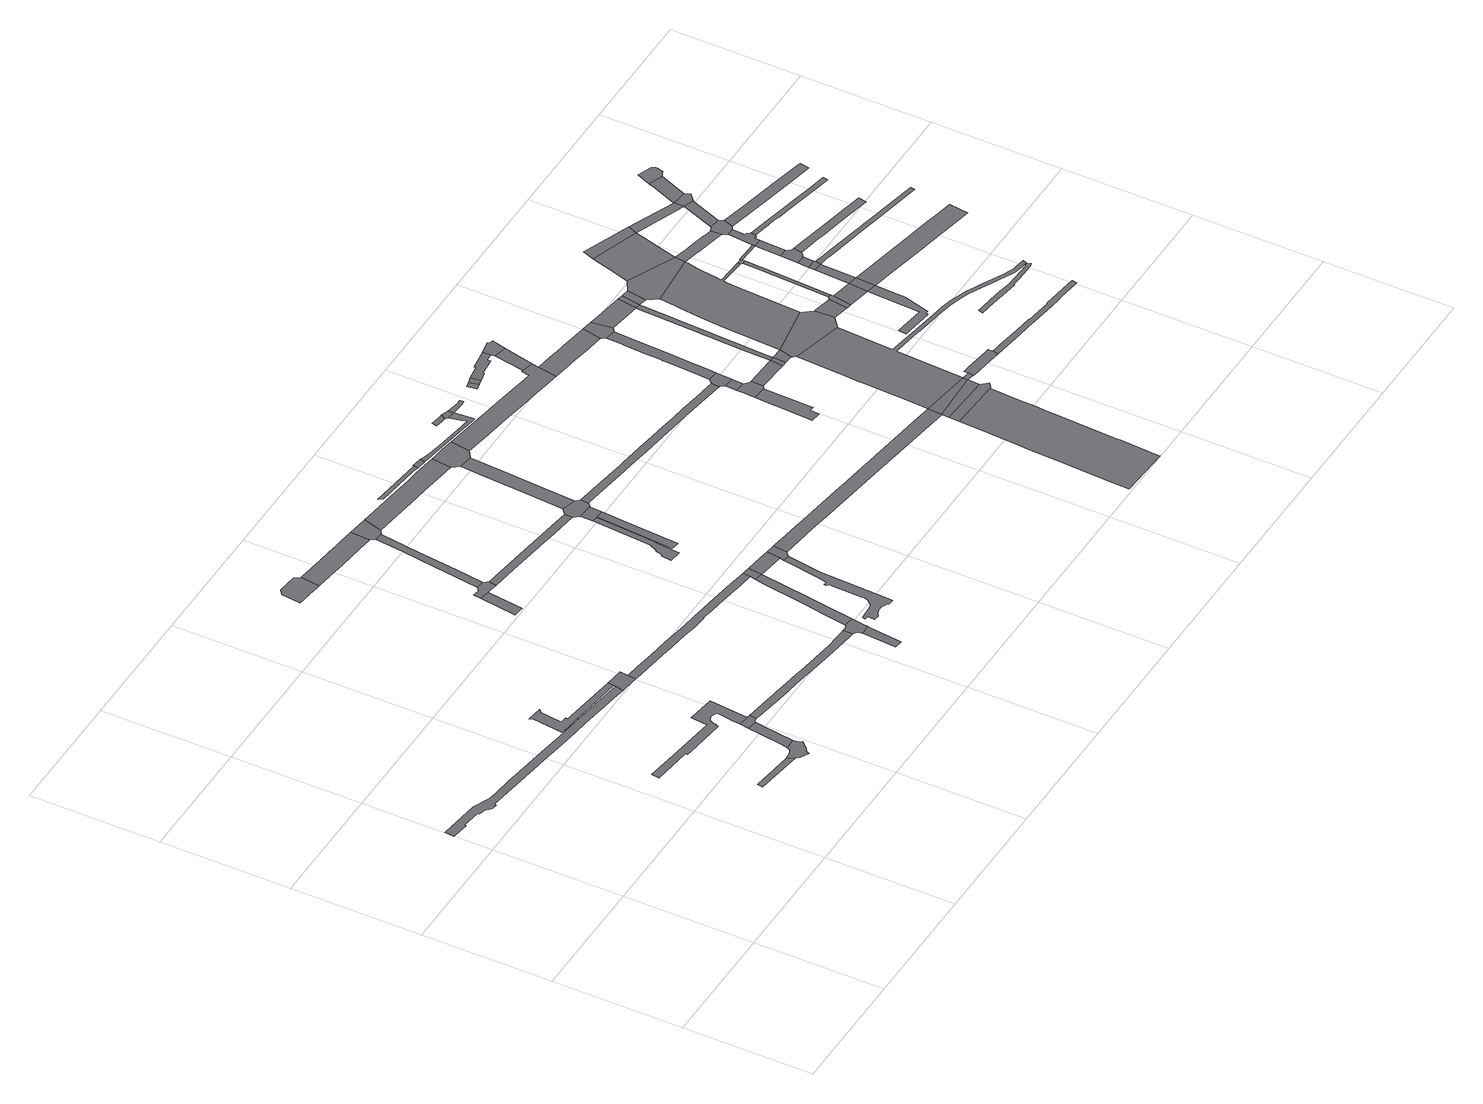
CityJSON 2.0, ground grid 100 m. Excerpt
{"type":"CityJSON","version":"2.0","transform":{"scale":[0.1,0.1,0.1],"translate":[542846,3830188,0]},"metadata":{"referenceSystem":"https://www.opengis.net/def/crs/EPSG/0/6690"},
"CityObjects":{
"road1":{"type":"Road","attributes":{"RoadStructureAttribute.sectionType":"1"},"geometry":[{"type":"MultiSurface","lod":"1","boundaries":[[[0,1,2,3,4,5,6,7,8,9,10,11,12,13,14,15,16,17,18,19,20,21,22,23,24,25,26,27,28,29,30,31,32,33,34,35,36,37,38,39,40,41]]]}]},
"road2":{"type":"Road","attributes":{"RoadStructureAttribute.sectionType":"1"},"geometry":[{"type":"MultiSurface","lod":"1","boundaries":[[[42,43,44,45]]]}]},
"road3":{"type":"Road","attributes":{"RoadStructureAttribute.sectionType":"1"},"geometry":[{"type":"MultiSurface","lod":"1","boundaries":[[[46,47,48,49,50,51,52,53,54,55,56,57,58,59,60,61,62,63,64,65,66,67,68,69,70,71,72,73]]]}]},
"road4":{"type":"Road","geometry":[{"type":"MultiSurface","lod":"1","boundaries":[[[74,75,76,77,78,79,80,45,44,81,82,83,84,85,86,87]]]}]},
"road5":{"type":"Road","attributes":{"RoadStructureAttribute.sectionType":"1"},"geometry":[{"type":"MultiSurface","lod":"1","boundaries":[[[88,89,90,77,76,91,92,93]]]}]},
"road6":{"type":"Road","attributes":{"RoadStructureAttribute.sectionType":"1"},"geometry":[{"type":"MultiSurface","lod":"1","boundaries":[[[94,95,96,97,98,99,100,101,102,103,104,105,106]]]}]},
"road7":{"type":"Road","geometry":[{"type":"MultiSurface","lod":"1","boundaries":[[[72,88,93,107,108,109,110,73]]]}]},
"road8":{"type":"Road","geometry":[{"type":"MultiSurface","lod":"1","boundaries":[[[111,106,105,41,40,112,113,114,115]]]}]},
"road9":{"type":"Road","attributes":{"RoadStructureAttribute.sectionType":"1"},"geometry":[{"type":"MultiSurface","lod":"1","boundaries":[[[116,117,118,119,120,121,122,123,124,125,126,110,109,127,128,129,130,131,132,133,134,135,136,137]]]}]},
"road10":{"type":"Road","geometry":[{"type":"MultiSurface","lod":"1","boundaries":[[[138,139,140,141,142,143,144,145,146,147,148,149,150]]]}]},
"road11":{"type":"Road","attributes":{"RoadStructureAttribute.sectionType":"1"},"geometry":[{"type":"MultiSurface","lod":"1","boundaries":[[[151,152,153,154,155]]]}]},
"road12":{"type":"Road","attributes":{"RoadStructureAttribute.sectionType":"1"},"geometry":[{"type":"MultiSurface","lod":"1","boundaries":[[[156,157,158,159,160,161,162,163,164,165,166,115,114,167,168,169,170,171,172,173,174,175,176,177,178,179,180,181,182,183]]]}]},
"road13":{"type":"Road","geometry":[{"type":"MultiSurface","lod":"1","boundaries":[[[184,185,186,187,151,155,188,189,190,191,192]]]}]},
"road14":{"type":"Road","attributes":{"RoadStructureAttribute.sectionType":"1"},"geometry":[{"type":"MultiSurface","lod":"1","boundaries":[[[193,194,195,196,197,198,199,200,201,202]]]}]},
"road15":{"type":"Road","attributes":{"RoadStructureAttribute.sectionType":"1"},"geometry":[{"type":"MultiSurface","lod":"1","boundaries":[[[203,204,205,206,207,208,209,210,149,148,211,212,213,214,215,216,217,218,219,220,221,222]]]}]},
"road16":{"type":"Road","geometry":[{"type":"MultiSurface","lod":"1","boundaries":[[[223,224,225,226,137,136,227,228,196,195,229,230]]]}]},
"road17":{"type":"Road","attributes":{"RoadStructureAttribute.sectionType":"1"},"geometry":[{"type":"MultiSurface","lod":"1","boundaries":[[[231,232,233,184,192,234,235,236]]]}]},
"road18":{"type":"Road","attributes":{"RoadStructureAttribute.sectionType":"1"},"geometry":[{"type":"MultiSurface","lod":"1","boundaries":[[[237,238,239,240,241,242,223,230,243,244,245]]]}]},
"road19":{"type":"Road","geometry":[{"type":"MultiSurface","lod":"1","boundaries":[[[246,222,221,247,231,236,248,249,250]]]}]},
"road20":{"type":"Road","attributes":{"RoadStructureAttribute.sectionType":"1"},"geometry":[{"type":"MultiSurface","lod":"1","boundaries":[[[251,252,190,189,253,254,255,256,257,258,259,260,261,262,263]]]}]},
"road21":{"type":"Road","attributes":{"RoadStructureAttribute.sectionType":"1"},"geometry":[{"type":"MultiSurface","lod":"1","boundaries":[[[264,265,266,267,268,269,270,271,272,273,274,275,276,277,278,279,280,281,282,283,284,285,286,287,288,289,290,291,292,293,294,295,296,297]]]}]},
"road22":{"type":"Road","geometry":[{"type":"MultiSurface","lod":"1","boundaries":[[[298,183,182,237,245,299]]]}]},
"road23":{"type":"Road","attributes":{"RoadStructureAttribute.sectionType":"1"},"geometry":[{"type":"MultiSurface","lod":"1","boundaries":[[[300,299,245,301,302,303]]]}]},
"road24":{"type":"Road","attributes":{"RoadStructureAttribute.sectionType":"1"},"geometry":[{"type":"MultiSurface","lod":"1","boundaries":[[[304,305,306,307,308,309,310,311,312,313,314]]]}]},
"road25":{"type":"Road","geometry":[{"type":"MultiSurface","lod":"1","boundaries":[[[303,302,264,297,315,316,317]]]}]},
"road26":{"type":"Road","attributes":{"RoadStructureAttribute.sectionType":"1"},"geometry":[{"type":"MultiSurface","lod":"1","boundaries":[[[318,319,320,321,322,323,324]]]}]},
"road27":{"type":"Road","attributes":{"RoadStructureAttribute.sectionType":"1"},"geometry":[{"type":"MultiSurface","lod":"1","boundaries":[[[325,326,327,328,329,330,331,250,249,332,333,334,335,336]]]}]},
"road28":{"type":"Road","geometry":[{"type":"MultiSurface","lod":"1","boundaries":[[[337,304,314,318,324,338]]]}]},
"road29":{"type":"Road","geometry":[{"type":"MultiSurface","lod":"1","boundaries":[[[339,340,341,263,262,342,337,338,343,344,345,346,347,348]]]}]},
"road30":{"type":"Road","attributes":{"RoadStructureAttribute.sectionType":"1"},"geometry":[{"type":"MultiSurface","lod":"1","boundaries":[[[349,350,351,352,353]]]}]},
"road31":{"type":"Road","attributes":{"RoadStructureAttribute.sectionType":"1"},"geometry":[{"type":"MultiSurface","lod":"1","boundaries":[[[354,355,356,339,348,357,358,359]]]}]},
"road32":{"type":"Road","geometry":[{"type":"MultiSurface","lod":"1","boundaries":[[[360,353,352,361,362]]]}]},
"road33":{"type":"Road","geometry":[{"type":"MultiSurface","lod":"1","boundaries":[[[363,364,336,335,365,366,354,359,367,368,369]]]}]},
"road34":{"type":"Road","attributes":{"RoadStructureAttribute.sectionType":"1"},"geometry":[{"type":"MultiSurface","lod":"1","boundaries":[[[370,371,372,373,374,375,376,377,378,379,380,381,362,361,382,383,384,385,386,387,388,389,390,391,392,393]]]}]},
"road35":{"type":"Road","attributes":{"RoadStructureAttribute.sectionType":"1"},"geometry":[{"type":"MultiSurface","lod":"1","boundaries":[[[394,395,396,397,398,399,400,401,402,403,404,405,406,407,408,317,316,409,410,411,412,413,414,415,416]]]}]},
"road36":{"type":"Road","geometry":[{"type":"MultiSurface","lod":"1","boundaries":[[[417,418,419,420,421,422]]]}]},
"road37":{"type":"Road","attributes":{"RoadStructureAttribute.sectionType":"1"},"geometry":[{"type":"MultiSurface","lod":"1","boundaries":[[[423,424,425,426,427,428,429,430,431,432,433,346,345,434,435,436,437,438,439,440,441,442,443,444,445,446]]]}]},
"road38":{"type":"Road","geometry":[{"type":"MultiSurface","lod":"1","boundaries":[[[447,422,421,448,370,393,449]]]}]},
"road39":{"type":"Road","geometry":[{"type":"MultiSurface","lod":"1","boundaries":[[[450,451,452,453,449,393]]]}]},
"road40":{"type":"Road","attributes":{"RoadStructureAttribute.sectionType":"1"},"geometry":[{"type":"MultiSurface","lod":"1","boundaries":[[[454,455,456,457,458,459,460,369,368,461,462,463,464,465,466,467,468,469,470,471,472]]]}]},
"road41":{"type":"Road","geometry":[{"type":"MultiSurface","lod":"1","boundaries":[[[473,474,475,476]]]}]},
"road42":{"type":"Road","geometry":[{"type":"MultiSurface","lod":"1","boundaries":[[[477,473,476,478]]]}]},
"road43":{"type":"Road","geometry":[{"type":"MultiSurface","lod":"1","boundaries":[[[479,480,481,477,478,482,483,484,485,486]]]}]},
"road44":{"type":"Road","attributes":{"RoadStructureAttribute.sectionType":"1"},"geometry":[{"type":"MultiSurface","lod":"1","boundaries":[[[487,488,489,490,491,492,493,494,495,496,497]]]}]},
"road45":{"type":"Road","attributes":{"function":"3","RoadStructureAttribute.sectionType":"1"},"geometry":[{"type":"MultiSurface","lod":"1","boundaries":[[[498,499,500,501,502,503,504,505,506,507,508,509,510,511,512,513,514,515,516]]]}]},
"road46":{"type":"Road","geometry":[{"type":"MultiSurface","lod":"1","boundaries":[[[517,472,471,518]]]}]},
"road47":{"type":"Road","geometry":[{"type":"MultiSurface","lod":"1","boundaries":[[[519,520,521,487,497,522,523,524,525,526,527]]]}]},
"road48":{"type":"Road"},
"road49":{"type":"Road","attributes":{"RoadStructureAttribute.sectionType":"1"},"geometry":[{"type":"MultiSurface","lod":"1","boundaries":[[[528,529,519,527,530]]]}]},
"road50":{"type":"Road","geometry":[{"type":"MultiSurface","lod":"1","boundaries":[[[531,532,446,445,533,528,530,534]]]}]},
"road51":{"type":"Road","geometry":[{"type":"MultiSurface","lod":"1","boundaries":[[[535,536,537,479,486,517,518]]]}]},
"road52":{"type":"Road","attributes":{"RoadStructureAttribute.sectionType":"1"},"geometry":[{"type":"MultiSurface","lod":"1","boundaries":[[[538,539,540,541,470,469,542,543,544,545,546,547,548,549]]]}]},
"road53":{"type":"Road","attributes":{"RoadStructureAttribute.sectionType":"1"},"geometry":[{"type":"MultiSurface","lod":"1","boundaries":[[[550,551,525,524,552,553]]]}]},
"road54":{"type":"Road","geometry":[{"type":"MultiSurface","lod":"1","boundaries":[[[554,498,516,555,556,557]]]}]},
"road55":{"type":"Road","attributes":{"RoadStructureAttribute.sectionType":"1"},"geometry":[{"type":"MultiSurface","lod":"1","boundaries":[[[558,559,415,554,557]]]}]},
"road56":{"type":"Road","attributes":{"RoadStructureAttribute.sectionType":"1"},"geometry":[{"type":"MultiSurface","lod":"1","boundaries":[[[560,561,562,563,564,565,566,567,568,531,534,569,570,571,572,573,574]]]}]},
"road57":{"type":"Road","geometry":[{"type":"MultiSurface","lod":"1","boundaries":[[[416,415,559,575]]]}]},
"road58":{"type":"Road","geometry":[{"type":"MultiSurface","lod":"1","boundaries":[[[553,552,576,577]]]}]},
"road59":{"type":"Road","attributes":{"RoadStructureAttribute.sectionType":"1"},"geometry":[{"type":"MultiSurface","lod":"1","boundaries":[[[578,579,577,576,580,581]]]}]},
"road60":{"type":"Road","geometry":[{"type":"MultiSurface","lod":"1","boundaries":[[[549,548,582,560,574,583,584]]]}]},
"road61":{"type":"Road","attributes":{"RoadStructureAttribute.sectionType":"1"},"geometry":[{"type":"MultiSurface","lod":"1","boundaries":[[[585,586,575,559,587,588,589]]]}]},
"road62":{"type":"Road","attributes":{"RoadStructureAttribute.sectionType":"1"},"geometry":[{"type":"MultiSurface","lod":"1","boundaries":[[[590,591,592,593,594,595,553,577,596,597,598,599,600]]]}]},
"road63":{"type":"Road","attributes":{"RoadStructureAttribute.sectionType":"1"},"geometry":[{"type":"MultiSurface","lod":"1","boundaries":[[[601,602,603,584,583,590,604]]]}]},
"road64":{"type":"Road","geometry":[{"type":"MultiSurface","lod":"1","boundaries":[[[605,606,607,608,609,610,611,589,588,612,613,614,615,616,617]]]}]},
"road65":{"type":"Road","geometry":[{"type":"MultiSurface","lod":"1","boundaries":[[[618,581,580,619,620,621,622,623,624,625,626]]]}]},
"road66":{"type":"Road","geometry":[{"type":"MultiSurface","lod":"1","boundaries":[[[604,590,600,627]]]}]},
"road67":{"type":"Road","attributes":{"RoadStructureAttribute.sectionType":"1"},"geometry":[{"type":"MultiSurface","lod":"1","boundaries":[[[628,627,600,629,630,631,632]]]}]},
"road68":{"type":"Road","geometry":[{"type":"MultiSurface","lod":"1","boundaries":[[[633,634,635,636,637,638,639,640,641,642,643,644,645,646,647,581,618,648,649,650,651,652,653,654,655]]]}]},
"road69":{"type":"Road","attributes":{"RoadStructureAttribute.sectionType":"1"},"geometry":[{"type":"MultiSurface","lod":"1","boundaries":[[[656,657,658,626,625,659,660]]]}]},
"road70":{"type":"Road","attributes":{"RoadStructureAttribute.sectionType":"1"},"geometry":[{"type":"MultiSurface","lod":"1","boundaries":[[[621,661,662,663,664,665,666,667,668,669,670,671,416,575,672,673,674,675,676,677,678,679,680,681,682,683,684,685,686,687,688,689,690,691,692,693,694,695,696,697,698,699,700,701,702,703,704,705,706,707,708,709,710,711,712,713,714,715,716,717,718,719,720,721,722,622]]]}]},
"road71":{"type":"Road","attributes":{"RoadStructureAttribute.sectionType":"1"},"geometry":[{"type":"MultiSurface","lod":"1","boundaries":[[[723,724,725,726,727,728,729,730,731,732]]]}]},
"road72":{"type":"Road","geometry":[{"type":"MultiSurface","lod":"1","boundaries":[[[733,632,631,640,639,734]]]}]},
"road73":{"type":"Road","geometry":[{"type":"MultiSurface","lod":"1","boundaries":[[[735,660,659,736,737,738,739,740]]]}]},
"road74":{"type":"Road","attributes":{"RoadStructureAttribute.sectionType":"1"},"geometry":[{"type":"MultiSurface","lod":"1","boundaries":[[[741,742,743,738,737,744,723,745]]]}]},
"road75":{"type":"Road","attributes":{"RoadStructureAttribute.sectionType":"1"},"geometry":[{"type":"MultiSurface","lod":"1","boundaries":[[[746,747,748,749,750,751,752,753,754,755,756,616,615,757,758,759,760,761,762,763,764,765,766,767]]]}]},
"road76":{"type":"Road","attributes":{"RoadStructureAttribute.sectionType":"1"},"geometry":[{"type":"MultiSurface","lod":"1","boundaries":[[[768,769,735,740,770,771]]]}]},
"road77":{"type":"Road","attributes":{"function":"3","RoadStructureAttribute.sectionType":"1"},"geometry":[{"type":"MultiSurface","lod":"1","boundaries":[[[772,773,774,733,734,775,776,777,778,779]]]}]},
"road78":{"type":"Road","geometry":[{"type":"MultiSurface","lod":"1","boundaries":[[[745,723,732,780]]]}]},
"road79":{"type":"Road","geometry":[{"type":"MultiSurface","lod":"1","boundaries":[[[781,782,655,654,783,768,771,784]]]}]},
"road80":{"type":"Road","attributes":{"RoadStructureAttribute.sectionType":"1"},"geometry":[{"type":"MultiSurface","lod":"1","boundaries":[[[785,745,780,786]]]}]},
"road81":{"type":"Road","geometry":[{"type":"MultiSurface","lod":"1","boundaries":[[[787,788,772,779,789]]]}]},
"road82":{"type":"Road","geometry":[{"type":"MultiSurface","lod":"1","boundaries":[[[790,785,786,791,792]]]}]},
"road83":{"type":"Road","attributes":{"RoadStructureAttribute.sectionType":"1"},"geometry":[{"type":"MultiSurface","lod":"1","boundaries":[[[793,790,792,794]]]}]},
"road84":{"type":"Road","attributes":{"RoadStructureAttribute.sectionType":"1"},"geometry":[{"type":"MultiSurface","lod":"1","boundaries":[[[795,796,797,798,799,800,734,639,801,802,803,804,805,806,807]]]}]},
"road85":{"type":"Road","attributes":{"RoadStructureAttribute.sectionType":"1"},"geometry":[{"type":"MultiSurface","lod":"1","boundaries":[[[781,784,808,809]]]}]},
"road86":{"type":"Road","attributes":{"RoadStructureAttribute.sectionType":"1"},"geometry":[{"type":"MultiSurface","lod":"1","boundaries":[[[810,811,812,813,814,815,816,817,818,819,820,821,822,823,824,825,698]]]}]},
"road87":{"type":"Road","geometry":[{"type":"MultiSurface","lod":"1","boundaries":[[[826,793,794,827,828,829,830,831,832,833,834]]]}]},
"road88":{"type":"Road","attributes":{"RoadStructureAttribute.sectionType":"1"},"geometry":[{"type":"MultiSurface","lod":"1","boundaries":[[[808,826,834,835]]]}]},
"road89":{"type":"Road","geometry":[{"type":"MultiSurface","lod":"1","boundaries":[[[836,837,838,839,840,841,842,843,809,808,835,844,845,846,847,848,849]]]}]},
"road90":{"type":"Road","geometry":[{"type":"MultiSurface","lod":"1","boundaries":[[[850,807,806,851,842,841,852,853,854,855]]]}]},
"road91":{"type":"Road","attributes":{"RoadStructureAttribute.sectionType":"1"},"geometry":[{"type":"MultiSurface","lod":"1","boundaries":[[[789,779,856,857,858]]]}]},
"road92":{"type":"Road","attributes":{"RoadStructureAttribute.sectionType":"1"},"geometry":[{"type":"MultiSurface","lod":"1","boundaries":[[[859,860,861,862,863,864,865,866,780,732,867,868,869,870,871,872,873]]]}]},
"road93":{"type":"Road","attributes":{"RoadStructureAttribute.sectionType":"1"},"geometry":[{"type":"MultiSurface","lod":"1","boundaries":[[[857,874,875,850,855,876,877,878]]]}]},
"road94":{"type":"Road","attributes":{"RoadStructureAttribute.sectionType":"1"},"geometry":[{"type":"MultiSurface","lod":"1","boundaries":[[[879,880,830,829,881,882,883,884,885,886]]]}]},
"road95":{"type":"Road","attributes":{"RoadStructureAttribute.sectionType":"1"},"geometry":[{"type":"MultiSurface","lod":"1","boundaries":[[[887,888,889,890,891,892,791,786,893,894,895,896,897,898,899,900,901,902]]]}]},
"road96":{"type":"Road","geometry":[{"type":"MultiSurface","lod":"1","boundaries":[[[858,857,878,903,904,905]]]}]},
"road97":{"type":"Road","attributes":{"RoadStructureAttribute.sectionType":"1"},"geometry":[{"type":"MultiSurface","lod":"1","boundaries":[[[906,907,908,909,910,849,848,911,912,913,914,915,916,917,918,919,920]]]}]},
"road98":{"type":"Road","attributes":{"RoadStructureAttribute.sectionType":"1"},"geometry":[{"type":"MultiSurface","lod":"1","boundaries":[[[921,922,923,858,905,924,925,926]]]}]},
"road99":{"type":"Road","attributes":{"RoadStructureAttribute.sectionType":"1"},"geometry":[{"type":"MultiSurface","lod":"1","boundaries":[[[927,928,929,854,853,930,931,932,933,934,935,936]]]}]},
"road100":{"type":"Road","geometry":[{"type":"MultiSurface","lod":"1","boundaries":[[[937,921,926,938,939,940,941,942,943,944]]]}]}
},
"vertices":[
[1847,2085,0],[1608,2117,0],[1455,2138,0],[1242,2166,0],[1057,2192,0],[853,2219,0],[673,2244,0],[533,2261,0],[460,2271,0],[451,2273,0],[398,2296,0],[369,2308,0],[330,2325,0],[80,2357,0],[12,2365,0],[3,2291,0],[71,2283,0],[138,2274,0],[139,2285,0],[288,2267,0],[287,2251,0],[334,2244,0],[357,2223,0],[380,2202,0],[420,2197,0],[422,2208,0],[423,2214,0],[623,2186,0],[764,2167,0],[834,2158,0],[854,2156,0],[932,2145,0],[1019,2133,0],[1132,2117,0],[1233,2103,0],[1336,2090,0],[1447,2075,0],[1541,2062,0],[1663,2046,0],[1771,2032,0],[1870,2017,0],[1880,2081,0],
[1448,758,0],[1443,715,0],[1812,663,0],[1776,717,0],
[2054,1452,0],[1855,1477,0],[1841,1479,0],[1840,1472,0],[1836,1445,0],[1824,1349,0],[1494,1393,0],[1197,1433,0],[1190,1372,0],[1501,1336,0],[1499,1319,0],[1537,1314,0],[1850,1277,0],[1852,1299,0],[1859,1298,0],[1864,1327,0],[1869,1342,0],[1879,1354,0],[1897,1365,0],[1914,1367,0],[1937,1365,0],[1957,1353,0],[1964,1338,0],[1962,1318,0],[1953,1258,0],[1948,1228,0],[1939,1160,0],[2021,1149,0],
[1968,721,0],[1963,740,0],[1962,768,0],[1875,760,0],[1860,734,0],[1855,732,0],[1830,722,0],[1832,641,0],[1894,607,0],[1901,627,0],[1909,634,0],[1916,641,0],[1932,648,0],[1983,703,0],
[1929,1087,0],[1915,985,0],[1889,820,0],[1981,897,0],[1999,1033,0],[2004,1077,0],
[1431,2201,0],[1433,2218,0],[1396,2223,0],[1384,2239,0],[1405,2395,0],[1427,2414,0],[1306,2430,0],[1323,2406,0],[1291,2166,0],[1409,2151,0],[1425,2153,0],[1881,2095,0],[1887,2142,0],
[2011,1085,0],[2022,1089,0],[2041,1092,0],[2047,1145,0],
[2028,2125,0],[1882,2016,0],[1968,2005,0],[2010,1999,0],[2019,2062,0],
[3092,1014,0],[3030,1018,0],[2937,1023,0],[2780,1043,0],[2627,1064,0],[2574,1071,0],[2458,1089,0],[2352,1105,0],[2324,1109,0],[2203,1126,0],[2139,1135,0],[2084,1084,0],[2295,1051,0],[2402,1036,0],[2482,1025,0],[2611,1007,0],[2627,1004,0],[2848,974,0],[3013,953,0],[3088,944,0],[3118,939,0],[3121,1013,0],
[1677,4534,0],[1649,4512,0],[1638,4503,0],[1619,4354,0],[1661,4348,0],[1683,4346,0],[1694,4344,0],[1716,4342,0],[1731,4340,0],[1761,4336,0],[1837,4326,0],[1854,4474,0],[1825,4513,0],
[2243,3307,0],[2205,3027,0],[2246,3021,0],[2288,3016,0],[2323,3296,0],
[3176,1906,0],[2999,1930,0],[2867,1948,0],[2759,1962,0],[2661,1975,0],[2541,1991,0],[2447,2004,0],[2344,2018,0],[2239,2032,0],[2132,2047,0],[2032,2060,0],[2066,1991,0],[2152,1978,0],[2244,1966,0],[2324,1956,0],[2415,1943,0],[2525,1928,0],[2682,1906,0],[2777,1894,0],[2786,1900,0],[2874,1887,0],[2959,1875,0],[3088,1858,0],[3209,1841,0],[3296,1829,0],[3301,1828,0],[3307,1827,0],[3315,1887,0],
[2334,3384,0],[2307,3366,0],[2299,3361,0],[2252,3368,0],[2352,3292,0],[2412,3284,0],[2419,3343,0],[2411,3354,0],[2394,3377,0],
[3208,658,0],[3232,875,0],[3233,886,0],[3156,882,0],[3156,879,0],[3156,869,0],[3156,862,0],[3147,745,0],[3139,622,0],[3204,615,0],
[2318,4416,0],[2247,4425,0],[2234,4427,0],[2090,4445,0],[2088,4445,0],[2080,4446,0],[2077,4447,0],[1926,4465,0],[1852,4324,0],[1854,4323,0],[1886,4319,0],[1966,4310,0],[2101,4292,0],[2210,4279,0],[2300,4268,0],[2358,4261,0],[2403,4256,0],[2412,4255,0],[2413,4254,0],[2422,4403,0],
[3175,1030,0],[3165,1017,0],[3155,1012,0],[3137,1012,0],[3143,925,0],[3151,907,0],[3238,931,0],[3251,1018,0],
[2442,4219,0],[2414,4003,0],[2379,3728,0],[2423,3601,0],[2462,3911,0],[2502,4213,0],
[3299,1782,0],[3285,1703,0],[3238,1400,0],[3215,1270,0],[3205,1213,0],[3184,1070,0],[3290,1271,0],[3311,1396,0],[3366,1770,0],
[2465,4397,0],[2441,4220,0],[2532,4234,0],[2536,4237,0],[2582,4383,0],
[3024,3262,0],[2714,3303,0],[2478,3275,0],[2610,3258,0],[2754,3239,0],[2851,3226,0],[2899,3219,0],[2916,3217,0],[3064,3197,0],[3215,3177,0],[3268,3170,0],[3271,3169,0],[3273,3229,0],
[3564,1710,0],[3557,1675,0],[3513,1417,0],[3502,1349,0],[3474,1353,0],[3472,1339,0],[3488,1312,0],[3488,1298,0],[3480,1060,0],[3480,1046,0],[3478,1033,0],[3474,1019,0],[3465,1008,0],[3455,993,0],[3438,981,0],[3422,973,0],[3301,965,0],[3297,940,0],[3324,938,0],[3321,881,0],[3359,878,0],[3381,892,0],[3403,899,0],[3425,904,0],[3442,904,0],[3459,902,0],[3474,895,0],[3495,885,0],[3508,872,0],[3551,871,0],[3552,929,0],[3573,1440,0],[3610,1684,0],[3614,1700,0],
[3346,1883,0],[3378,1879,0],
[3515,1860,0],[3509,1752,0],[3571,1743,0],[3585,1851,0],
[3306,3028,0],[3273,2575,0],[3240,2507,0],[3231,2506,0],[3228,2466,0],[3209,2450,0],[3198,2375,0],[3295,2363,0],[3307,2539,0],[3316,2567,0],[3349,3025,0],
[3628,1720,0],[3647,1733,0],[3661,1841,0],
[3354,3025,0],[3343,2867,0],[3310,2426,0],[3372,2417,0],[3372,2420,0],[3405,2862,0],[3416,3021,0],
[3267,4297,0],[3170,4309,0],[3158,4310,0],[3074,4321,0],[2935,4338,0],[2818,4353,0],[2694,4369,0],[2723,4212,0],[2875,4193,0],[3039,4172,0],[3330,4135,0],[3349,4286,0],
[3308,3126,0],[3423,3119,0],
[3317,3265,0],[3312,3261,0],[3276,3232,0],[3306,3129,0],[3426,3122,0],[3448,3143,0],[3450,3145,0],[3454,3205,0],[3431,3231,0],[3425,3237,0],
[2806,4408,0],[2831,4376,0],[3174,4334,0],[3224,4326,0],[3229,4357,0],
[3373,4076,0],[3361,3911,0],[3337,3561,0],[3447,3548,0],[3464,3812,0],[3481,4065,0],
[3231,4367,0],[3300,4315,0],[3307,4355,0],
[3467,4272,0],[3382,4282,0],[3334,4130,0],[3373,4080,0],[3486,4068,0],[3540,4107,0],[3563,4257,0],
[3771,4390,0],[3794,4303,0],[3802,4280,0],[3802,4273,0],[3800,4265,0],[3777,4268,0],[3744,4272,0],[3738,4273,0],[3547,4300,0],[3528,4303,0],[3397,4326,0],[3344,4341,0],[3495,4285,0],[3522,4280,0],[3758,4244,0],[3766,4243,0],[3768,4242,0],[3833,4233,0],[3845,4236,0],[3848,4241,0],[3847,4256,0],[3844,4301,0],[3836,4379,0],[3835,4387,0],
[5323,1617,0],[5238,1628,0],[5110,1645,0],[4968,1665,0],[4866,1678,0],[4747,1694,0],[4613,1712,0],[4480,1730,0],[4358,1747,0],[4250,1761,0],[4155,1773,0],[4042,1789,0],[3912,1807,0],[3799,1822,0],[3676,1839,0],[3649,1732,0],[3939,1696,0],[4091,1675,0],[4595,1606,0],[5388,1498,0],[5389,1498,0],[5390,1498,0],[5400,1606,0],
[3671,4462,0],[3670,4456,0],[3663,4421,0],[3713,4412,0],[3751,4407,0],[3773,4445,0],
[4891,3014,0],[4766,3031,0],[4613,3051,0],[4504,3065,0],[4386,3081,0],[4209,3105,0],[4182,3108,0],[3934,3141,0],[3896,3146,0],[3682,3174,0],[3456,3205,0],[3453,3145,0],[3470,3143,0],[3620,3123,0],[3808,3098,0],[3986,3074,0],[4109,3058,0],[4234,3041,0],[4411,3018,0],[4546,3000,0],[4682,2982,0],[4809,2965,0],[4926,2949,0],[4930,3009,0],
[3778,4450,0],[3761,4402,0],[3833,4426,0],
[3934,4379,0],[3972,4383,0],[3968,4412,0],[3933,4407,0],
[4428,4187,0],[4419,4125,0],[4335,4138,0],[4132,4169,0],[3897,4204,0],[3789,4221,0],[3702,4235,0],[3543,4107,0],[3709,4081,0],[3897,4052,0],[4012,4035,0],[4132,4017,0],[4281,3994,0],[4411,3974,0],[4467,3966,0],[4496,3961,0],[4520,4110,0],[4532,4164,0],[4443,4184,0],
[4160,4448,0],[4116,4441,0],[4129,4367,0],[4174,4376,0],
[4204,4462,0],[4219,4384,0],
[4474,4514,0],[4315,4490,0],[4318,4477,0],[4289,4398,0],[4287,4409,0],[4423,4425,0],[4422,4448,0],[4480,4455,0],
[4943,2683,0],[4939,2608,0],[4930,2427,0],[4921,2259,0],[4920,2231,0],[5001,2224,0],[5001,2225,0],[5005,2293,0],[5040,2290,0],[5041,2326,0],[5050,2673,0],
[5384,1358,0],[5383,1329,0],[5376,1189,0],[5369,1053,0],[5363,916,0],[5356,792,0],[5348,621,0],[5325,157,0],[5318,23,0],[5717,3,0],[5717,12,0],[5733,317,0],[5733,328,0],[5733,338,0],[5756,796,0],[5761,900,0],[5765,991,0],[5770,1106,0],[5781,1340,0],
[4483,4422,0],[4585,4399,0],
[4951,2826,0],[4948,2769,0],[4944,2695,0],[5057,2678,0],[5058,2679,0],[5073,2691,0],[5077,2786,0],[5062,2787,0],[5031,2821,0],
[4955,2915,0],[4952,2842,0],[5035,2907,0],
[4962,3039,0],[4934,3012,0],[4929,2948,0],[5042,3035,0],
[4610,4511,0],[4582,4518,0],[4574,4533,0],
[4852,4059,0],[4843,4061,0],[4723,4079,0],[4651,4090,0],[4570,3950,0],[4610,3944,0],[4706,3929,0],[4730,3926,0],[4855,3906,0],[4862,3905,0],[4978,3888,0],[5010,4035,0],
[5325,2774,0],[5310,2775,0],[5321,2676,0],[5327,2774,0],
[5388,1439,0],[5792,1341,0],[5827,1373,0],[5784,1420,0],
[5789,1513,0],[5790,1515,0],
[5005,3853,0],[5005,3847,0],[4998,3723,0],[4998,3720,0],[4990,3564,0],[4983,3428,0],[4982,3406,0],[4981,3390,0],[4971,3196,0],[5046,3099,0],[5050,3186,0],[5052,3221,0],[5062,3402,0],[5069,3552,0],[5084,3837,0],
[5791,1551,0],
[5358,2674,0],[5364,2773,0],
[5443,2769,0],[5379,2772,0],[5428,2669,0],[5454,2769,0],
[4983,3882,0],[5118,3866,0],[5093,4022,0],
[5849,1545,0],[5793,1551,0],[5845,1505,0],[5848,1505,0],[5852,1545,0],
[5373,3826,0],[5369,3795,0],[5369,3793,0],[5363,3661,0],[5351,3391,0],[5335,2983,0],[5364,2819,0],[5403,3659,0],[5409,3791,0],[5409,3793,0],[5412,3820,0],
[5314,3989,0],[5178,4009,0],[5112,4019,0],[5396,3976,0],
[6127,1540,0],[6127,1544,0],[6098,1548,0],[5907,1571,0],[5858,1577,0],[5857,1577,0],[5855,1577,0],[5848,1501,0],[5859,1498,0],[6036,1475,0],[6123,1464,0],[6129,1509,0],[6128,1539,0],
[5860,2838,0],[5436,2659,0],[5449,2642,0],[5451,2640,0],[5844,2546,0],[5849,2549,0],[5922,2607,0],[5923,2608,0],[5921,2759,0],
[5436,3970,0],
[5447,3968,0],[5416,3820,0],[5424,3819,0],[5474,3811,0],[5498,3960,0],
[5900,3459,0],[5902,3485,0],[5905,3503,0],[5920,3628,0],[5928,3669,0],[5943,3745,0],[5946,3764,0],[5531,3730,0],[5516,3604,0],[5512,3570,0],[5496,3419,0],[5483,3299,0],[5481,3279,0],[5478,3213,0],[5464,2954,0],[5875,3139,0],[5883,3291,0],[5885,3324,0],[5888,3386,0],[5896,3431,0],[5897,3441,0],[6105,3428,0],[6106,3450,0],
[6062,2733,0],[6059,2733,0],[5936,2756,0],[6050,2582,0],[6070,2731,0],
[5433,2317,0],[5433,2315,0],[5423,2145,0],[5423,2140,0],[5426,2139,0],[5425,2109,0],[5425,2098,0],[5418,1969,0],[5409,1774,0],[5402,1650,0],[5400,1612,0],[5793,1586,0],[5796,1639,0],[5810,1896,0],[5818,2044,0],[5820,2071,0],[5820,2076,0],[5854,2072,0],[6048,2044,0],[6086,2036,0],[6125,2031,0],[6179,2022,0],[6235,2013,0],[6280,2008,0],[6334,2000,0],[6407,1986,0],[6463,1971,0],[6518,1954,0],[6566,1934,0],[6616,1912,0],[6672,1885,0],[6729,1856,0],[6801,1821,0],[6886,1779,0],[6921,1766,0],[6949,1759,0],[6991,1751,0],[7037,1747,0],[7046,1778,0],[7008,1782,0],[6975,1787,0],[6942,1793,0],[6910,1804,0],[6874,1819,0],[6823,1844,0],[6752,1879,0],[6676,1917,0],[6648,1931,0],[6588,1958,0],[6511,1987,0],[6451,2007,0],[6408,2017,0],[6368,2025,0],[6321,2033,0],[6272,2039,0],[6075,2069,0],[5853,2102,0],[5823,2106,0],[5822,2106,0],[5823,2144,0],[5834,2348,0],[5843,2512,0],
[6264,2542,0],[6248,2134,0],[6011,2166,0],[6004,2105,0],[6254,2070,0],[6260,2094,0],[6279,2091,0],[6335,2297,0],[6338,2360,0],[6346,2526,0],
[5586,4011,0],[5955,3845,0],
[6090,2746,0],[6072,2578,0],[6089,2575,0],[6117,2722,0],[6117,2724,0],[6118,2744,0],
[6277,2691,0],[6275,2691,0],[6124,2721,0],[6252,2544,0],[6280,2690,0],
[6972,1396,0],[6741,1427,0],[6730,1421,0],[6729,1420,0],[6637,1434,0],[6532,1448,0],[6530,1448,0],[6529,1453,0],[6400,1471,0],[6212,1496,0],[6157,1504,0],[6223,1450,0],[6368,1431,0],[6524,1410,0],[6527,1410,0],[6727,1382,0],[6734,1381,0],[6796,1372,0],[6841,1373,0],[7003,1351,0],[7018,1350,0],[7024,1390,0],
[6120,3416,0],[6116,3320,0],[6143,3307,0],[6148,3415,0],
[5677,4321,0],[5669,4294,0],[5634,4174,0],[5969,3896,0],[5999,4005,0],[6037,4141,0],[6053,4197,0],[6053,4198,0],
[6350,2677,0],
[6143,3455,0],[6143,3448,0],[6119,3417,0],[6149,3440,0],
[6293,2957,0],[6360,2953,0],
[5709,4411,0],[5690,4360,0],[6081,4271,0],
[6296,3009,0],[6372,2999,0],[6364,3006,0],
[6300,3094,0],[6371,3091,0],
[6258,3778,0],[6239,3783,0],[6160,3800,0],[6095,3814,0],[6058,3822,0],[5959,3844,0],[6078,3736,0],[6080,3735,0],[6126,3726,0],[6279,3692,0],[6298,3688,0],[6313,3685,0],[6308,3767,0],
[6317,3432,0],[6317,3448,0],
[7004,1734,0],[6872,1740,0],[6798,1745,0],[6717,1758,0],[6650,1769,0],[6573,1779,0],[6450,1794,0],[6447,1776,0],[6444,1757,0],[6567,1740,0],[6711,1719,0],[6801,1706,0],[6802,1715,0],[6873,1710,0],[7017,1706,0],[7048,1717,0],
[6307,3231,0],[6376,3096,0],[6400,3119,0],[6405,3124,0],[6419,3190,0],[6400,3194,0],[6394,3201,0],[6380,3218,0],[6372,3228,0],
[6382,3429,0],
[6421,3520,0],[6399,3544,0],[6399,3538,0],[6395,3541,0],[6386,3549,0],[6393,3649,0],[6333,3643,0],[6318,3469,0],[6384,3476,0],[6392,3480,0],[6396,3483,0],[6396,3467,0],[6416,3482,0],[6422,3520,0],
[6346,3784,0],[6324,3661,0],[6404,3654,0],[6419,3663,0],[6447,3738,0],[6428,3774,0],
[6430,4051,0],[6448,4044,0],[6443,4121,0],
[7300,2492,0],[7174,2517,0],[7098,2532,0],[6872,2576,0],[6674,2614,0],[6474,2653,0],[6390,2669,0],[6358,2675,0],[6353,2525,0],[6463,2503,0],[6807,2436,0],[7056,2387,0],[7272,2345,0],[7302,2339,0],[7318,2489,0],
[6436,4013,0],[6377,3861,0],[6509,3983,0],[6523,4016,0],[6524,4018,0],
[6884,3098,0],[6781,3118,0],[6588,3091,0],[6626,3083,0],[6832,3042,0],[6884,3032,0],[7073,2994,0],[7086,3058,0],
[6926,2886,0],[6907,2890,0],[6895,2893,0],[6852,2901,0],[6495,2974,0],[6484,2976,0],[6390,2951,0],[6425,2947,0],[6476,2937,0],[6496,2933,0],[6834,2866,0],[6901,2853,0],[6920,2849,0],[6949,2844,0],[7342,2767,0],[7348,2801,0],
[6579,4068,0],[6561,4103,0],[6560,4106,0],
[7005,3397,0],[6884,3423,0],[6746,3451,0],[6666,3469,0],[6514,3500,0],[6490,3467,0],[6552,3454,0],[6553,3455,0],[6633,3439,0],[6633,3437,0],[6658,3431,0],[6743,3413,0],[7034,3352,0],[7147,3328,0],[7155,3367,0],
[6539,4362,0],[6515,4302,0],[6445,4126,0],[6596,4199,0],[6637,4303,0],[6645,4320,0],
[7195,3577,0],[6951,3629,0],[6637,3697,0],[6420,3663,0],[6438,3659,0],[6619,3620,0],[6912,3558,0],[7180,3500,0],[7193,3498,0],[7209,3574,0],
[6584,4474,0],[6650,4323,0],[6679,4340,0],[6688,4338,0],[6709,4395,0],[6703,4407,0],[6692,4428,0],[6689,4432,0]
]}
